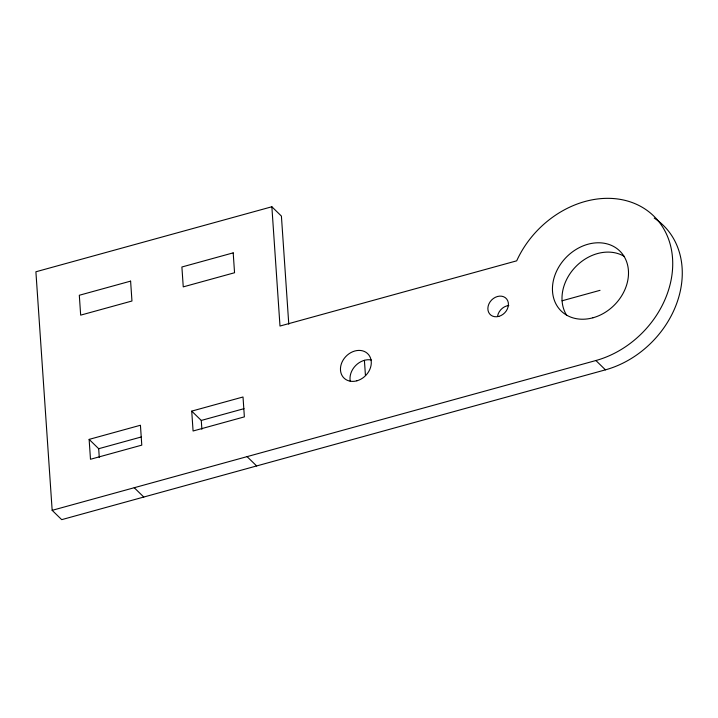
<?xml version="1.0" encoding="UTF-8"?>
<svg xmlns="http://www.w3.org/2000/svg" width="718" height="718" viewBox="0 0 718 718"><rect width="100%" height="100%" fill="white"/><g stroke="black" fill="none" stroke-linecap="round" stroke-linejoin="round"><path stroke-width="1.08" d="M288.78 324.222L281.411 216.091L271.862 206.766L35.9 271.781L52.163 510.336L61.712 519.653L605.445 369.842A90.692 73.308 -45.7 0 0 677.927 299.864A90.692 73.308 -45.7 0 0 654.233 218.11M562.068 300.788L600.024 290.332M89.131 439.389L140.432 425.253L141.787 445.133L90.486 459.269L89.131 439.389L98.689 448.714L99.29 457.546M191.724 411.118L243.016 396.991L244.371 416.871L193.079 430.997L191.724 411.118L201.273 420.443L201.875 429.283M98.689 448.714L141.428 436.93M201.273 420.443L244.021 408.668M52.163 510.336L595.895 360.526A90.692 73.308 -45.7 0 0 658.846 221.665A90.692 73.308 -45.7 0 0 516.691 260.831L279.993 326.044L271.862 206.766M595.895 360.526L605.445 369.842M247.082 456.63L256.64 465.946M134.239 487.719L143.788 497.044M364.403 360.31L365.426 375.218M566.69 315.355A41.949 33.908 -45.7 0 1 575.773 266.638A41.949 33.908 -45.7 0 1 624.256 256.407M497.61 315.929A11.335 9.163 -45.7 0 1 508.811 305.491M350.294 381.366A17.008 13.75 -45.7 0 1 355.634 365.57A17.008 13.75 -45.7 0 1 371.323 359.969M130.604 281.133L79.312 295.26L80.667 315.139L131.959 301.013L130.604 281.133M233.197 252.862L181.896 266.997L183.252 286.877L234.553 272.741L233.197 252.862M592.978 317.778A41.949 33.908 -45.7 0 0 622.093 253.562A41.949 33.908 -45.7 0 0 556.351 271.673A41.949 33.908 -45.7 0 0 592.978 317.778M498.822 316.387A11.335 9.163 -45.7 0 0 506.693 299.029A11.335 9.163 -45.7 0 0 488.922 303.92A11.335 9.163 -45.7 0 0 498.822 316.387M356.891 380.809A17.008 13.75 -45.7 0 0 368.693 354.773A17.008 13.75 -45.7 0 0 342.037 362.114A17.008 13.75 -45.7 0 0 356.891 380.809"/></g></svg>
